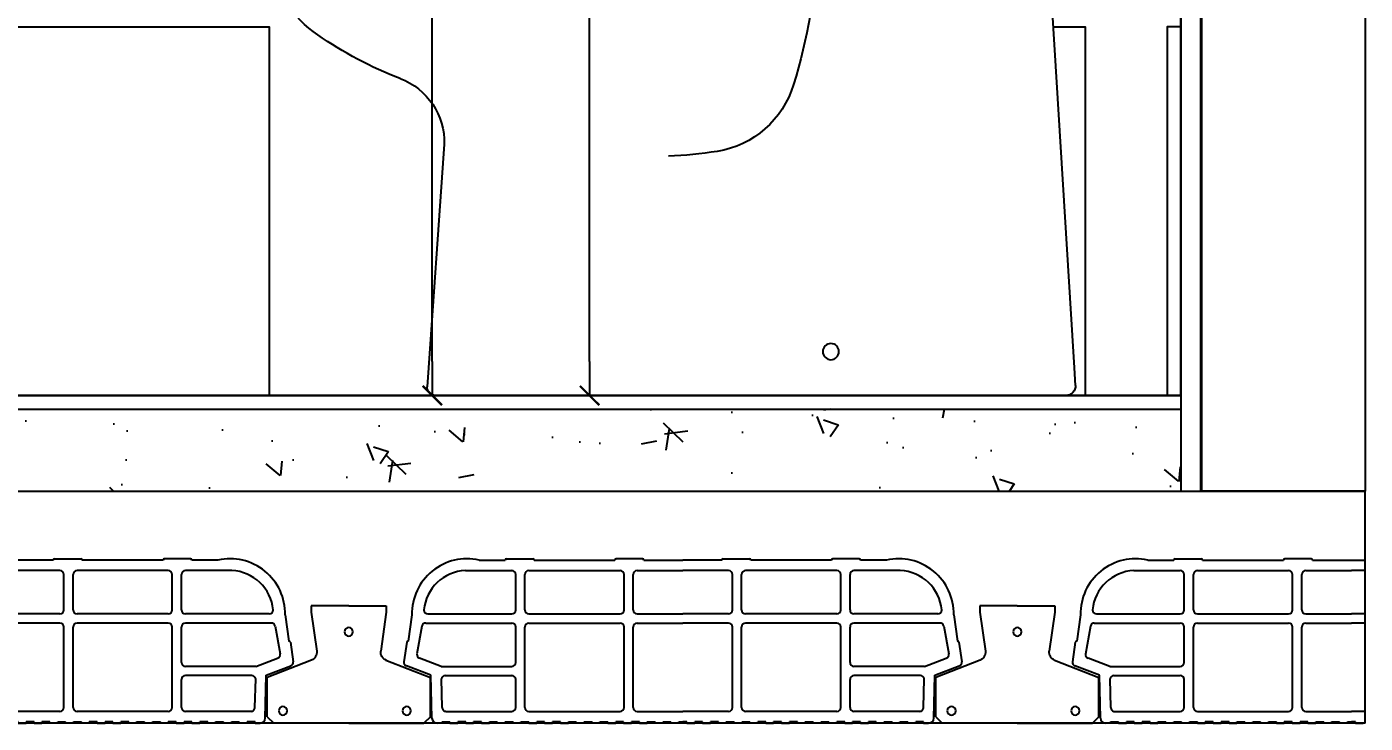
# Model space of a CAD drawing. Header units: metres. Extents: x 198 to 412, y -54 to 17.
# Drawn here: x 257.197 to 258.177, y -8.656 to -8.146 of the extents above; entities that cross this region are included whole.
import ezdxf

# ---------------------------------------------------------------- set-up
doc = ezdxf.new("R2010")
doc.units = ezdxf.units.M
doc.header["$LTSCALE"] = 10
for name, color, linetype in [('02', 2, 'Continuous'), ('1_MUROS', 6, 'Continuous'), ('A-MUROS', 6, 'Continuous'), ('A-PISOS', 1, 'Continuous'), ('A-Revoques', 1, 'Continuous'), ('Corte t', 2, 'Continuous'), ('HT-253', 253, 'Continuous'), ('Losa rap sapito', 251, 'Continuous'), ('piso', 1, 'Continuous'), ('Sanitarios', 2, 'Continuous'), ('TCOTA', 1, 'Continuous'), ('TM-REVEST', 252, 'Continuous'), ('TM-REVOQUE', 2, 'Continuous')]:
    doc.layers.add(name, color=color, linetype=linetype)
doc.styles.add('ARIAL', font='arial.ttf')
doc.dimstyles.new('ST-COTA-25', dxfattribs={"dimscale": 0.25, "dimtxt": 0.18, "dimasz": 0.1, "dimexe": 0.18, "dimexo": 0.0625, "dimgap": 0.09, "dimtad": 1, "dimzin": 4, "dimdsep": 46, "dimtxsty": 'ARIAL', "dimblk1": 'COTA_N', "dimblk2": 'COTA_N', "dimsah": 1, "dimcen": 0.09, "dimclrd": 8, "dimclre": 8, "dimclrt": 1, "dimadec": 0, "dimazin": 0, "dimtfac": 1, "dimtix": 1, "dimtmove": 0, "dimatfit": 3, "dimldrblk": 'COTA_N', "dimfxl": 0.18, "dimtolj": 1, "dimtzin": 0, "dimarcsym": 0})

# ---------------------------------------------------------------- blocks, each defined once
blk = doc.blocks.new('A$C50213B16')
for p, q in [((-73.99, 715, 0), (-74.11, 695.24)), ((76.48, 715), (-73.99, 715, 0)), ((76.48, 715), (71.23, 398.75)), ((-74.11, 396.53), (-74.11, 695.24)), ((76.12, 685.12), (76.12, 685.09)), ((563.78, 380), (-63.99, 380)), ((52.24, 380.1), (-57.69, 380.1)), ((279.55, 330), (-71.52, 330)), ((586.01, 320), (306.01, 320)), ((-6.2, 20.37), (10.63, 295.52)), ((455.14, 184), (467.56, 6.42)), ((461.57, 0), (0, 0))]:
    blk.add_line(p, q)
at = {"ltscale": 0.165352}
blk.add_line((-73.99, 370), (-73.99, 336.93), dxfattribs=at)
at = {"ltscale": 0.224859}
blk.add_line((586.1, 324.53), (577.52, 368.67), dxfattribs=at)
at = {"ltscale": 0.331632}
blk.add_line((-1.69, 312.08), (-66.27, 327.19), dxfattribs=at)
at = {"ltscale": 0.023054}
blk.add_line((586.98, 320), (586.1, 324.53), dxfattribs=at)
at = {"ltscale": 0.004861}
blk.add_line((586.98, 320), (586.01, 320), dxfattribs=at)
at = {"ltscale": 0.064816}
blk.add_line((-6.99, 7.43), (-6.2, 20.37), dxfattribs=at)
blk.add_circle((172.08, 32.12), 5.91)
for centre, radius, start, end in [((-57.69, 396.53), 16.43, 180, 270), ((52.24, 399.1), 19, 270, 358.93297), ((-63.99, 370), 10, 90, 180), ((563.78, 366), 14, 11, 90), ((-63.99, 336.93), 10, 180, 256.82683), ((630.14, 357.94), 450, 183.55964, 196.83421), ((299.97, 419.82), 100, 243.91939, 273.46075), ((279.55, 290), 40, 48.59038, 90), ((568.43, 321.09), 18, 342.32977, 11), ((490.3, 345.98), 100, 305.04703, 342.32977), ((-5.34, 296.5), 16, 356.5, 76.82683), ((389.81, 489.25), 275, 290.78227, 305.04703), ((266.42, 247.89), 70, 196.83421, 260.86716), ((505.12, 185.4), 50, 110.78227, 181.6005), ((302.93, 474.97), 300, 260.86716, 267.71564), ((0, 7), 7, 176.5, 270), ((461.57, 6), 6, 270, 4)]:
    blk.add_arc(centre, radius, start, end)
blk = doc.blocks.new('VIGUETA NUEVA')
at = {"layer": '02'}
for p, q in [((852.3054, 1549.6661), (852.2767, 1549.6661)), ((852.2767, 1549.6661), (852.2767, 1549.6611)), ((852.3054, 1549.6661), (852.3342, 1549.6661)), ((852.3342, 1549.6661), (852.3342, 1549.6611)), ((852.2767, 1549.6611), (852.2809, 1549.6312)), ((852.3342, 1549.6611), (852.3299, 1549.6312)), ((852.2769, 1549.6243), (852.2429, 1549.6111)), ((852.3339, 1549.6243), (852.3679, 1549.6111)), ((852.2429, 1549.5811), (852.2429, 1549.6111)), ((852.3679, 1549.5811), (852.3679, 1549.6111)), ((852.2429, 1549.5811), (852.2479, 1549.5761)), ((852.3054, 1549.5761), (852.2479, 1549.5761)), ((852.3054, 1549.5761), (852.3629, 1549.5761)), ((852.3679, 1549.5811), (852.3629, 1549.5761))]:
    blk.add_line(p, q, dxfattribs=at)
for centre, start, end in [((852.2739, 1549.6307), 294.8533, 4.4381), ((852.3369, 1549.6307), 175.5619, 245.1467)]:
    blk.add_arc(centre, 0.00704, start, end, dxfattribs=at)
blk = doc.blocks.new('VIGUETA NUEVA1')
at = {"layer": 'piso'}
for centre in [(0, -0.02), (-0.0444, -0.0805), (0.0504, -0.0805)]:
    blk.add_circle(centre, 0.00324, dxfattribs=at)
at = {"layer": '1_MUROS'}
blk.add_blockref('VIGUETA NUEVA', (-852.3054, -1549.6661), dxfattribs=at)
blk = doc.blocks.new('Losa rap zapito')
at = {"layer": 'Losa rap sapito'}
for p, q in [((283.78128, -291.76415), (283.80028, -291.76415)), ((283.80125, -291.76318), (283.82052, -291.76318)), ((283.82148, -291.76415), (283.88058, -291.76415)), ((283.90082, -291.76318), (283.88155, -291.76318)), ((283.90178, -291.76415), (283.93037, -291.76415)), ((283.95896, -291.76415), (283.93037, -291.76415)), ((283.95992, -291.76318), (283.97919, -291.76318)), ((284.03926, -291.76415), (283.98015, -291.76415)), ((284.05949, -291.76318), (284.04022, -291.76318)), ((284.07946, -291.76415), (284.06045, -291.76415)), ((283.77115, -291.77185), (283.8051, -291.77185)), ((283.80799, -291.80064), (283.80799, -291.77475)), ((283.81474, -291.80064), (283.81474, -291.77475)), ((283.81763, -291.77185), (283.88444, -291.77185)), ((283.88733, -291.80064), (283.88733, -291.77475)), ((283.89407, -291.80064), (283.89407, -291.77475)), ((283.89696, -291.77185), (283.93037, -291.77185)), ((283.96378, -291.77185), (283.93037, -291.77185)), ((283.96667, -291.80064), (283.96667, -291.77475)), ((283.97341, -291.80064), (283.97341, -291.77475)), ((284.04311, -291.77185), (283.9763, -291.77185)), ((284.046, -291.80064), (284.046, -291.77475)), ((284.05275, -291.80064), (284.05275, -291.77475)), ((284.08959, -291.77185), (284.05564, -291.77185)), ((283.73204, -291.80424), (283.72929, -291.82346)), ((283.74372, -291.80353), (283.8051, -291.80353)), ((283.81763, -291.80353), (283.88444, -291.80353)), ((283.89696, -291.80353), (283.93037, -291.80353)), ((283.96378, -291.80353), (283.93037, -291.80353)), ((284.04311, -291.80353), (283.9763, -291.80353)), ((284.11702, -291.80353), (284.05564, -291.80353)), ((284.1287, -291.80424), (284.13145, -291.82346)), ((283.73936, -291.81243), (283.73573, -291.83291)), ((283.74215, -291.81027), (283.8051, -291.81027)), ((283.75342, -291.81027), (283.8051, -291.81027)), ((283.80799, -291.83908), (283.80799, -291.81316)), ((283.81474, -291.87205), (283.81474, -291.81316)), ((283.81763, -291.81027), (283.88444, -291.81027)), ((283.88733, -291.87205), (283.88733, -291.81316)), ((283.89407, -291.87205), (283.89407, -291.81316)), ((283.89696, -291.81027), (283.93037, -291.81027)), ((283.96378, -291.81027), (283.93037, -291.81027)), ((283.96667, -291.87205), (283.96667, -291.81316)), ((283.97341, -291.87205), (283.97341, -291.81316)), ((284.04311, -291.81027), (283.9763, -291.81027)), ((284.046, -291.87205), (284.046, -291.81316)), ((284.05275, -291.83908), (284.05275, -291.81316)), ((284.11859, -291.81027), (284.05564, -291.81027)), ((284.10732, -291.81027), (284.05564, -291.81027)), ((284.12138, -291.81243), (284.12501, -291.83291)), ((283.7282, -291.82428), (283.72616, -291.83858)), ((284.13254, -291.82428), (284.13458, -291.83858)), ((283.75342, -291.84197), (283.73757, -291.83603)), ((284.10732, -291.84197), (284.12317, -291.83603)), ((283.74587, -291.8484), (283.728, -291.8417)), ((283.74664, -291.87988), (283.74587, -291.8484)), ((283.75342, -291.84197), (283.8051, -291.84197)), ((283.75648, -291.84871), (283.8051, -291.84871)), ((284.10732, -291.84197), (284.05564, -291.84197)), ((284.10426, -291.84871), (284.05564, -291.84871)), ((284.11409, -291.87988), (284.11487, -291.8484)), ((284.11487, -291.8484), (284.13273, -291.8417)), ((283.75416, -291.87212), (283.75364, -291.85103)), ((283.80799, -291.87205), (283.80799, -291.8516)), ((284.05275, -291.87205), (284.05275, -291.8516)), ((284.10658, -291.87212), (284.10709, -291.85103)), ((283.75705, -291.87494), (283.8051, -291.87494)), ((283.81763, -291.87494), (283.88444, -291.87494)), ((283.89696, -291.87494), (283.93037, -291.87494)), ((283.96378, -291.87494), (283.93037, -291.87494)), ((284.04311, -291.87494), (283.9763, -291.87494)), ((284.10369, -291.87494), (284.05564, -291.87494)), ((283.75407, -291.88361), (283.75041, -291.88361)), ((283.75407, -291.88361), (283.75157, -291.88361)), ((283.75407, -291.88361), (283.75157, -291.88361)), ((283.75407, -291.88361), (283.75407, -291.88265)), ((283.75407, -291.88265), (283.75984, -291.88265)), ((283.75984, -291.88361), (283.75984, -291.88265)), ((283.75984, -291.88361), (283.76562, -291.88361)), ((283.7714, -291.88265), (283.76562, -291.88265)), ((283.76562, -291.88361), (283.76562, -291.88265)), ((283.7714, -291.88361), (283.7714, -291.88265)), ((283.7714, -291.88361), (283.77718, -291.88361)), ((283.77718, -291.88361), (283.77718, -291.88265)), ((283.78296, -291.88265), (283.77718, -291.88265)), ((283.78296, -291.88361), (283.78296, -291.88265)), ((283.78296, -291.88361), (283.78874, -291.88361)), ((283.78874, -291.88361), (283.78874, -291.88265)), ((283.78874, -291.88265), (283.79452, -291.88265)), ((283.79452, -291.88361), (283.79452, -291.88265)), ((283.8003, -291.88361), (283.79452, -291.88361)), ((283.8003, -291.88265), (283.80608, -291.88265)), ((283.8003, -291.88361), (283.8003, -291.88265)), ((283.80608, -291.88361), (283.80608, -291.88265)), ((283.81186, -291.88361), (283.80608, -291.88361)), ((283.81186, -291.88265), (283.81765, -291.88265)), ((283.81186, -291.88361), (283.81186, -291.88265)), ((283.81186, -291.88265), (283.81765, -291.88265)), ((283.81765, -291.88361), (283.81765, -291.88265)), ((283.81765, -291.88361), (283.82343, -291.88361)), ((283.82921, -291.88265), (283.82343, -291.88265)), ((283.82343, -291.88361), (283.82343, -291.88265)), ((283.82921, -291.88361), (283.82921, -291.88265)), ((283.82921, -291.88361), (283.83499, -291.88361)), ((283.83499, -291.88361), (283.83499, -291.88265)), ((283.84077, -291.88265), (283.83499, -291.88265)), ((283.84077, -291.88361), (283.84077, -291.88265)), ((283.84077, -291.88361), (283.84655, -291.88361)), ((283.84655, -291.88361), (283.84655, -291.88265)), ((283.84655, -291.88265), (283.85233, -291.88265)), ((283.85233, -291.88361), (283.85233, -291.88265)), ((283.85811, -291.88361), (283.85233, -291.88361)), ((283.85811, -291.88265), (283.86389, -291.88265)), ((283.85811, -291.88361), (283.85811, -291.88265)), ((283.86389, -291.88361), (283.86389, -291.88265)), ((283.86967, -291.88361), (283.86389, -291.88361)), ((283.86967, -291.88265), (283.87545, -291.88265)), ((283.86967, -291.88361), (283.86967, -291.88265)), ((283.86967, -291.88265), (283.87545, -291.88265)), ((283.87545, -291.88361), (283.87545, -291.88265)), ((283.87545, -291.88361), (283.88123, -291.88361)), ((283.88701, -291.88265), (283.88123, -291.88265)), ((283.88123, -291.88361), (283.88123, -291.88265)), ((283.88701, -291.88361), (283.88701, -291.88265)), ((283.88701, -291.88361), (283.89279, -291.88361)), ((283.89279, -291.88361), (283.89279, -291.88265)), ((283.89858, -291.88265), (283.89279, -291.88265)), ((283.89858, -291.88361), (283.89858, -291.88265)), ((283.89858, -291.88361), (283.90436, -291.88361)), ((283.90436, -291.88361), (283.90436, -291.88265)), ((283.90436, -291.88265), (283.91014, -291.88265)), ((283.91014, -291.88361), (283.91014, -291.88265)), ((283.91592, -291.88361), (283.91014, -291.88361)), ((283.91592, -291.88265), (283.9217, -291.88265)), ((283.91592, -291.88361), (283.91592, -291.88265)), ((283.9217, -291.88361), (283.9217, -291.88265)), ((283.92748, -291.88361), (283.9217, -291.88361)), ((283.92748, -291.88361), (283.92748, -291.88265)), ((283.92748, -291.88265), (283.93037, -291.88265)), ((283.93326, -291.88265), (283.93037, -291.88265)), ((283.93326, -291.88361), (283.93326, -291.88265)), ((283.93326, -291.88361), (283.93904, -291.88361)), ((283.94482, -291.88265), (283.93904, -291.88265)), ((283.93904, -291.88361), (283.93904, -291.88265)), ((283.94482, -291.88361), (283.94482, -291.88265)), ((283.94482, -291.88361), (283.9506, -291.88361)), ((283.9506, -291.88361), (283.9506, -291.88265)), ((283.95638, -291.88265), (283.9506, -291.88265)), ((283.95638, -291.88361), (283.95638, -291.88265)), ((283.96216, -291.88361), (283.95638, -291.88361)), ((283.96216, -291.88361), (283.96216, -291.88265)), ((283.96216, -291.88265), (283.96794, -291.88265)), ((283.96794, -291.88361), (283.96794, -291.88265)), ((283.97372, -291.88361), (283.96794, -291.88361)), ((283.97372, -291.88265), (283.9795, -291.88265)), ((283.97372, -291.88361), (283.97372, -291.88265)), ((283.9795, -291.88361), (283.9795, -291.88265)), ((283.98529, -291.88361), (283.9795, -291.88361)), ((283.99107, -291.88265), (283.98529, -291.88265)), ((283.98529, -291.88361), (283.98529, -291.88265)), ((283.99107, -291.88265), (283.98529, -291.88265)), ((283.99107, -291.88361), (283.99107, -291.88265)), ((283.99107, -291.88361), (283.99685, -291.88361)), ((284.00263, -291.88265), (283.99685, -291.88265)), ((283.99685, -291.88361), (283.99685, -291.88265)), ((284.00263, -291.88361), (284.00263, -291.88265)), ((284.00263, -291.88361), (284.00841, -291.88361)), ((284.00841, -291.88361), (284.00841, -291.88265)), ((284.01419, -291.88265), (284.00841, -291.88265)), ((284.01419, -291.88361), (284.01419, -291.88265)), ((284.01997, -291.88361), (284.01419, -291.88361)), ((284.01997, -291.88361), (284.01997, -291.88265)), ((284.01997, -291.88265), (284.02575, -291.88265)), ((284.02575, -291.88361), (284.02575, -291.88265)), ((284.03153, -291.88361), (284.02575, -291.88361)), ((284.03153, -291.88265), (284.03731, -291.88265)), ((284.03153, -291.88361), (284.03153, -291.88265)), ((284.03731, -291.88361), (284.03731, -291.88265)), ((284.04309, -291.88361), (284.03731, -291.88361)), ((284.04887, -291.88265), (284.04309, -291.88265)), ((284.04309, -291.88361), (284.04309, -291.88265)), ((284.04887, -291.88265), (284.04309, -291.88265)), ((284.04887, -291.88361), (284.04887, -291.88265)), ((284.04887, -291.88361), (284.05465, -291.88361)), ((284.06043, -291.88265), (284.05465, -291.88265)), ((284.05465, -291.88361), (284.05465, -291.88265)), ((284.06043, -291.88361), (284.06043, -291.88265)), ((284.06043, -291.88361), (284.06622, -291.88361)), ((284.06622, -291.88361), (284.06622, -291.88265)), ((284.072, -291.88265), (284.06622, -291.88265)), ((284.072, -291.88361), (284.072, -291.88265)), ((284.07778, -291.88361), (284.072, -291.88361)), ((284.07778, -291.88361), (284.07778, -291.88265)), ((284.07778, -291.88265), (284.08356, -291.88265)), ((284.08356, -291.88361), (284.08356, -291.88265)), ((284.08934, -291.88361), (284.08356, -291.88361)), ((284.08934, -291.88265), (284.09512, -291.88265)), ((284.08934, -291.88361), (284.08934, -291.88265)), ((284.09512, -291.88361), (284.09512, -291.88265)), ((284.1009, -291.88361), (284.09512, -291.88361)), ((284.1009, -291.88361), (284.1009, -291.88265)), ((284.10667, -291.88265), (284.1009, -291.88265)), ((284.10667, -291.88361), (284.10667, -291.88265)), ((284.10667, -291.88361), (284.10917, -291.88361)), ((284.10667, -291.88361), (284.10917, -291.88361)), ((284.10667, -291.88361), (284.11032, -291.88361))]:
    blk.add_line(p, q, dxfattribs=at)
for centre, radius, start, end in [((283.7724, -291.80353), 0.04037, 77.29711, 181.01352), ((283.80125, -291.76415), 0.000963, 90, 180), ((283.82052, -291.76415), 0.000963, 0, 90), ((283.88155, -291.76415), 0.000963, 90, 180), ((283.90082, -291.76415), 0.000963, 0, 90), ((283.95992, -291.76415), 0.000963, 90, 180), ((283.97919, -291.76415), 0.000963, 0, 90), ((284.04022, -291.76415), 0.000963, 90, 180), ((284.05949, -291.76415), 0.000963, 0, 90), ((284.08834, -291.80353), 0.04037, 358.98648, 102.70289), ((283.7724, -291.80353), 0.0317, 92.25899, 174.7894), ((283.8051, -291.77475), 0.00289, 0, 90), ((283.81763, -291.77475), 0.00289, 90, 180), ((283.88444, -291.77475), 0.00289, 0, 90), ((283.89696, -291.77475), 0.00289, 90, 180), ((283.96378, -291.77475), 0.00289, 0, 90), ((283.9763, -291.77475), 0.00289, 90, 180), ((284.04311, -291.77475), 0.00289, 0, 90), ((284.05564, -291.77475), 0.00289, 90, 180), ((284.08834, -291.80353), 0.0317, 5.2106, 87.74101), ((283.74372, -291.80064), 0.00289, 180.23159, 270), ((283.8051, -291.80064), 0.00289, 270, 0), ((283.81763, -291.80064), 0.00289, 180, 270), ((283.88444, -291.80064), 0.00289, 270, 0), ((283.89696, -291.80064), 0.00289, 180, 270), ((283.96378, -291.80064), 0.00289, 270, 0), ((283.9763, -291.80064), 0.00289, 180, 270), ((284.04311, -291.80064), 0.00289, 270, 0), ((284.05564, -291.80064), 0.00289, 180, 270), ((284.11702, -291.80064), 0.00289, 270, 359.76841), ((283.74215, -291.81316), 0.00289, 90, 165.25928), ((283.8051, -291.81316), 0.00289, 0, 90), ((283.81763, -291.81316), 0.00289, 90, 180), ((283.88444, -291.81316), 0.00289, 0, 90), ((283.89696, -291.81316), 0.00289, 90, 180), ((283.96378, -291.81316), 0.00289, 0, 90), ((283.9763, -291.81316), 0.00289, 90, 180), ((284.04311, -291.81316), 0.00289, 0, 90), ((284.05564, -291.81316), 0.00289, 90, 180), ((284.11859, -291.81316), 0.00289, 14.74072, 90), ((283.72915, -291.82442), 0.000963, 81.8699, 171.8699), ((284.13158, -291.82442), 0.000963, 8.1301, 98.1301), ((283.72902, -291.83899), 0.00289, 171.8699, 249.44395), ((283.73859, -291.83332), 0.00289, 171.8699, 249.44395), ((283.8051, -291.83908), 0.00289, 270, 0), ((284.05564, -291.83908), 0.00289, 180, 270), ((284.12215, -291.83332), 0.00289, 290.55605, 8.1301), ((284.13172, -291.83899), 0.00289, 290.55605, 8.1301), ((283.75648, -291.8516), 0.00289, 90, 168.59471), ((283.8051, -291.8516), 0.00289, 0, 90), ((284.05564, -291.8516), 0.00289, 90, 180), ((284.10426, -291.8516), 0.00289, 11.40529, 90), ((283.75705, -291.87205), 0.00289, 180, 271.41002), ((283.8051, -291.87205), 0.00289, 270, 0), ((283.81763, -291.87205), 0.00289, 180, 270), ((283.88444, -291.87205), 0.00289, 270, 0), ((283.89696, -291.87205), 0.00289, 180, 270), ((283.96378, -291.87205), 0.00289, 270, 0), ((283.9763, -291.87205), 0.00289, 180, 270), ((284.04311, -291.87205), 0.00289, 270, 0), ((284.05564, -291.87205), 0.00289, 180, 270), ((284.10369, -291.87205), 0.00289, 268.58998, 0), ((283.75054, -291.87971), 0.0039, 182.47992, 268.12475), ((284.1102, -291.87971), 0.0039, 271.87525, 357.52008)]:
    blk.add_arc(centre, radius, start, end, dxfattribs=at)
blk = doc.blocks.new('COTA_N')
for p, q in [((0, 0.5), (0, -0.5)), ((-1, 0), (0, 0))]:
    blk.add_line(p, q)
at = {"color": 3, "const_width": 0.065}
blk.add_lwpolyline([(0.141, 0.141), (0.283, 0.283), (0, 0), (-0.141, -0.141), (-0.283, -0.283)], dxfattribs=at)
blk = doc.blocks.new('*D317')
at = {"layer": 'Defpoints', "color": 0, "transparency": 16777216}
for p in [(257.58473, -6.01626), (257.60901, -6.01626), (257.58473, -8.41626)]:
    blk.add_point(p, dxfattribs=at)
at = {"layer": 'TCOTA', "color": 8, "lineweight": -2, "transparency": 16777216}
for p, q in [((257.60036, -6.01626), (257.65401, -6.01626)), ((257.60901, -8.39126), (257.60901, -6.04126)), ((257.60036, -8.41626), (257.65401, -8.41626))]:
    blk.add_line(p, q, dxfattribs=at)
at = {"layer": 'TCOTA', "color": 8, "lineweight": -2, "transparency": 16777216, "xscale": 0.025, "yscale": 0.025, "zscale": 0.025}
for p, rotation in [((257.60901, -6.01626), 90), ((257.60901, -8.41626), 270)]:
    blk.add_blockref('COTA_N', p, dxfattribs=dict(at, rotation=rotation))
at = {"layer": 'TCOTA', "color": 2, "transparency": 16777216, "insert": (257.56353, -7.21626), "char_height": 0.045, "attachment_point": 5, "rotation": 90, "style": 'ARIAL'}
blk.add_mtext('\\A1;2.40', dxfattribs=at)
blk = doc.blocks.new('*D301')
at = {"layer": 'Defpoints', "color": 0, "transparency": 16777216}
for p in [(257.49385, -7.51626), (257.49385, -7.51626), (257.54102, -8.41626)]:
    blk.add_point(p, dxfattribs=at)
at = {"layer": 'TCOTA', "color": 8, "lineweight": -2, "transparency": 16777216}
for p, q in [((257.50947, -7.51626), (257.53885, -7.51626)), ((257.49385, -8.39126), (257.49385, -7.54126)), ((257.5254, -8.41626), (257.44885, -8.41626))]:
    blk.add_line(p, q, dxfattribs=at)
at = {"layer": 'TCOTA', "color": 8, "lineweight": -2, "transparency": 16777216, "xscale": 0.025, "yscale": 0.025, "zscale": 0.025}
for p, rotation in [((257.49385, -7.51626), 90), ((257.49385, -8.41626), 270)]:
    blk.add_blockref('COTA_N', p, dxfattribs=dict(at, rotation=rotation))
at = {"layer": 'TCOTA', "color": 1, "transparency": 16777216, "insert": (257.44837, -7.96626), "char_height": 0.045, "attachment_point": 5, "rotation": 90, "style": 'ARIAL'}
blk.add_mtext('\\A1;.90', dxfattribs=at)

msp = doc.modelspace()

# ---------------------------------------------------------------- hatches: boundary and pattern name
at = {"layer": 'HT-253'}
h = msp.add_hatch(dxfattribs=at)
h.set_pattern_fill('AR-CONC', color=256, scale=0.0007, angle=90)
h.set_pattern_definition([(140, (-286.13939, -11779.68318), (0.0111573599, 0.1275292683), [0.013335, -0.146685]), (85, (-286.13939, -11779.68318), (-0.1337397917, -0.024670395), [0.010668, -0.1173484089]), (190.4514447, (-286.13846, -11779.67255), (-0.1225824263, 0.102858873), [0.0113330062, -0.1246631712]), (136.1842, (-286.17495, -11779.68318), (0.0294296296, 0.1897553286), [0.0200025, -0.2200275]), (186.6355576, (-286.1725, -11779.66736), (-0.1731982872, 0.1661828938), [0.0169995162, -0.1869949257]), (81.1841512, (-286.17495, -11779.68318), (-0.1731982872, 0.166182894), [0.016001977, -0.1760218123]), (111, (-286.16606, -11779.6654), (0.0715856387, 0.1061300739), [0.013335, -0.146685]), (56, (-286.16606, -11779.6654), (-0.1289315763, 0.0432614198), [0.010668, -0.117348]), (161.451445, (-286.16009, -11779.65655), (-0.0573459382, 0.1493914935), [0.0113330062, -0.1246629563]), (127.5, (-286.13939, -11779.683176), (-0.05918852721, 0.00216202228), [0, -0.1159256, 0, -0.119126, 0, -0.1177925]), (97.5, (-286.13939, -11779.683176), (-0.07012640237, 0.04677376376), [0, -0.0679196, 0, -0.1132586, 0, -0.0448945]), (57.5, (-286.13939, -11779.722825), (0.0040101208, 0.09491341662), [0, -0.04445, 0, -0.138684, 0, -0.184023]), (47.5, (-286.13939, -11779.740605), (-0.0177985437, 0.10369042697), [0, -0.057785, 0, -0.0921004, 0, -0.130683])])
h.paths.add_polyline_path([(258.04185, -8.42626), (256.17713, -8.42626), (256.17713, -8.44626), (256.17713, -8.45626), (255.36214, -8.45626), (255.36214, -8.48626), (256.68352, -8.48626), (256.88352, -8.48626), (258.04185, -8.48626)])

# ---------------------------------------------------------------- linework, layer by layer
at = {"color": 2}
msp.add_line((258.04186, -8.41626), (256.21713, -8.41626), dxfattribs=at)
at = {"color": 5}
for p, q in [((256.88352, -8.48626), (258.17684, -8.48626)), ((258.17684, -8.65626), (258.17684, -8.48626)), ((258.17684, -8.65626), (256.88352, -8.65626))]:
    msp.add_line(p, q, dxfattribs=at)
at = {"layer": 'A-MUROS'}
msp.add_line((258.05686, -5.08626), (258.05686, -8.48626), dxfattribs=at)
msp.add_lwpolyline([(258.05656, -8.48626), (258.05656, -5.08626), (258.17684, -5.08626), (258.17684, -8.48626), (258.05656, -8.48626)], close=True, dxfattribs=at)
at = {"layer": 'A-PISOS'}
for points in [[(255.36214, -8.44626), (256.21713, -8.44626), (256.21713, -8.41626), (258.04186, -8.41626)], [(255.36214, -8.45626), (256.21713, -8.45626), (256.21713, -8.42626), (258.04185, -8.42626)]]:
    msp.add_lwpolyline(points, dxfattribs=at)
at = {"layer": 'A-Revoques'}
msp.add_line((258.04185, -5.08626), (258.04185, -8.48626), dxfattribs=at)
at = {"layer": 'Losa rap sapito'}
for p, q in [((258.01763, -8.53679), (258.03664, -8.53679)), ((258.0376, -8.53583), (258.05687, -8.53583)), ((258.05783, -8.53679), (258.11694, -8.53679)), ((258.13717, -8.53583), (258.1179, -8.53583)), ((258.13813, -8.53679), (258.17684, -8.53679)), ((258.0075, -8.5445), (258.04146, -8.5445)), ((258.04435, -8.57328), (258.04435, -8.54739)), ((258.05109, -8.57328), (258.05109, -8.54739)), ((258.05398, -8.5445), (258.12079, -8.5445)), ((258.12368, -8.57328), (258.12368, -8.54739)), ((258.13043, -8.57328), (258.13043, -8.54739)), ((258.13332, -8.5445), (258.16672, -8.5445)), ((258.17684, -8.5445), (258.16672, -8.5445)), ((257.96839, -8.57689), (257.96565, -8.59611)), ((257.97851, -8.58292), (258.04146, -8.58292)), ((257.98008, -8.57617), (258.04146, -8.57617)), ((257.98977, -8.58292), (258.04146, -8.58292)), ((258.05398, -8.57617), (258.12079, -8.57617)), ((258.05398, -8.58292), (258.12079, -8.58292)), ((258.13332, -8.57617), (258.16672, -8.57617)), ((258.13332, -8.58292), (258.16672, -8.58292)), ((258.17684, -8.57617), (258.16672, -8.57617)), ((258.17684, -8.58292), (258.16672, -8.58292)), ((257.97571, -8.58507), (257.97208, -8.60556)), ((258.04435, -8.61172), (258.04435, -8.58581)), ((258.05109, -8.6447), (258.05109, -8.58581)), ((258.12368, -8.6447), (258.12368, -8.58581)), ((258.13043, -8.6447), (258.13043, -8.58581)), ((257.96456, -8.59692), (257.96251, -8.61123)), ((257.98977, -8.61461), (257.97393, -8.60867)), ((257.98222, -8.62104), (257.96436, -8.61434)), ((257.983, -8.65253), (257.98222, -8.62104)), ((257.98977, -8.61461), (258.04146, -8.61461)), ((257.99283, -8.62136), (258.04146, -8.62136)), ((257.99052, -8.64477), (257.99, -8.62368)), ((258.04435, -8.6447), (258.04435, -8.62425)), ((257.99341, -8.64759), (258.04146, -8.64759)), ((258.05398, -8.64759), (258.12079, -8.64759)), ((258.13332, -8.64759), (258.16672, -8.64759)), ((258.17684, -8.64759), (258.16672, -8.64759)), ((257.99042, -8.65626), (257.98677, -8.65626)), ((257.99042, -8.65626), (257.98793, -8.65626)), ((257.99042, -8.65626), (257.98793, -8.65626)), ((257.99042, -8.65626), (257.99042, -8.6553)), ((257.99042, -8.6553), (257.99619, -8.6553)), ((257.99619, -8.65626), (257.99619, -8.6553)), ((257.99619, -8.65626), (258.00197, -8.65626)), ((258.00775, -8.6553), (258.00197, -8.6553)), ((258.00197, -8.65626), (258.00197, -8.6553)), ((258.00775, -8.65626), (258.00775, -8.6553)), ((258.00775, -8.65626), (258.01354, -8.65626)), ((258.01354, -8.65626), (258.01354, -8.6553)), ((258.01932, -8.6553), (258.01354, -8.6553)), ((258.01932, -8.65626), (258.01932, -8.6553)), ((258.01932, -8.65626), (258.0251, -8.65626)), ((258.0251, -8.65626), (258.0251, -8.6553)), ((258.0251, -8.6553), (258.03088, -8.6553)), ((258.03088, -8.65626), (258.03088, -8.6553)), ((258.03666, -8.65626), (258.03088, -8.65626)), ((258.03666, -8.6553), (258.04244, -8.6553)), ((258.03666, -8.65626), (258.03666, -8.6553)), ((258.04244, -8.65626), (258.04244, -8.6553)), ((258.04822, -8.65626), (258.04244, -8.65626)), ((258.04822, -8.6553), (258.054, -8.6553)), ((258.04822, -8.65626), (258.04822, -8.6553)), ((258.04822, -8.6553), (258.054, -8.6553)), ((258.054, -8.65626), (258.054, -8.6553)), ((258.054, -8.65626), (258.05978, -8.65626)), ((258.06556, -8.6553), (258.05978, -8.6553)), ((258.05978, -8.65626), (258.05978, -8.6553)), ((258.06556, -8.65626), (258.06556, -8.6553)), ((258.06556, -8.65626), (258.07134, -8.65626)), ((258.07134, -8.65626), (258.07134, -8.6553)), ((258.07712, -8.6553), (258.07134, -8.6553)), ((258.07712, -8.65626), (258.07712, -8.6553)), ((258.07712, -8.65626), (258.0829, -8.65626)), ((258.0829, -8.65626), (258.0829, -8.6553)), ((258.0829, -8.6553), (258.08868, -8.6553)), ((258.08868, -8.65626), (258.08868, -8.6553)), ((258.09446, -8.65626), (258.08868, -8.65626)), ((258.09446, -8.6553), (258.10025, -8.6553)), ((258.09446, -8.65626), (258.09446, -8.6553)), ((258.10025, -8.65626), (258.10025, -8.6553)), ((258.10603, -8.65626), (258.10025, -8.65626)), ((258.10603, -8.6553), (258.11181, -8.6553)), ((258.10603, -8.65626), (258.10603, -8.6553)), ((258.10603, -8.6553), (258.11181, -8.6553)), ((258.11181, -8.65626), (258.11181, -8.6553)), ((258.11181, -8.65626), (258.11759, -8.65626)), ((258.12337, -8.6553), (258.11759, -8.6553)), ((258.11759, -8.65626), (258.11759, -8.6553)), ((258.12337, -8.65626), (258.12337, -8.6553)), ((258.12337, -8.65626), (258.12915, -8.65626)), ((258.12915, -8.65626), (258.12915, -8.6553)), ((258.13493, -8.6553), (258.12915, -8.6553)), ((258.13493, -8.65626), (258.13493, -8.6553)), ((258.13493, -8.65626), (258.14071, -8.65626)), ((258.14071, -8.65626), (258.14071, -8.6553)), ((258.14071, -8.6553), (258.14649, -8.6553)), ((258.14649, -8.65626), (258.14649, -8.6553)), ((258.15227, -8.65626), (258.14649, -8.65626)), ((258.15227, -8.6553), (258.15805, -8.6553)), ((258.15227, -8.65626), (258.15227, -8.6553)), ((258.15805, -8.65626), (258.15805, -8.6553)), ((258.16383, -8.65626), (258.15805, -8.65626)), ((258.16383, -8.65626), (258.16383, -8.6553)), ((258.16383, -8.6553), (258.16672, -8.6553)), ((258.16961, -8.6553), (258.16672, -8.6553)), ((258.16961, -8.65626), (258.16961, -8.6553)), ((258.16961, -8.65626), (258.17539, -8.65626))]:
    msp.add_line(p, q, dxfattribs=at)
for centre, radius, start, end in [((258.00875, -8.57617), 0.04037, 77.29711, 181.01352), ((258.0376, -8.53679), 0.000963, 90, 180), ((258.05687, -8.53679), 0.000963, 0, 90), ((258.1179, -8.53679), 0.000963, 90, 180), ((258.13717, -8.53679), 0.000963, 0, 90), ((258.00875, -8.57617), 0.0317, 92.25899, 174.7894), ((258.04146, -8.54739), 0.00289, 0, 90), ((258.05398, -8.54739), 0.00289, 90, 180), ((258.12079, -8.54739), 0.00289, 0, 90), ((258.13332, -8.54739), 0.00289, 90, 180), ((257.98008, -8.57328), 0.00289, 180.23159, 270), ((258.04146, -8.57328), 0.00289, 270, 0), ((258.05398, -8.57328), 0.00289, 180, 270), ((258.12079, -8.57328), 0.00289, 270, 0), ((258.13332, -8.57328), 0.00289, 180, 270), ((257.97851, -8.58581), 0.00289, 90, 165.25928), ((258.04146, -8.58581), 0.00289, 0, 90), ((258.05398, -8.58581), 0.00289, 90, 180), ((258.12079, -8.58581), 0.00289, 0, 90), ((258.13332, -8.58581), 0.00289, 90, 180), ((257.96551, -8.59706), 0.000963, 81.8699, 171.8699), ((257.96537, -8.61164), 0.00289, 171.8699, 249.44395), ((257.97494, -8.60596), 0.00289, 171.8699, 249.44395), ((258.04146, -8.61172), 0.00289, 270, 0), ((257.99283, -8.62425), 0.00289, 90, 168.59471), ((258.04146, -8.62425), 0.00289, 0, 90), ((257.99341, -8.6447), 0.00289, 180, 271.41002), ((258.04146, -8.6447), 0.00289, 270, 0), ((258.05398, -8.6447), 0.00289, 180, 270), ((258.12079, -8.6447), 0.00289, 270, 0), ((258.13332, -8.6447), 0.00289, 180, 270), ((257.9869, -8.65236), 0.0039, 182.47992, 268.12475)]:
    msp.add_arc(centre, radius, start, end, dxfattribs=at)
at = {"layer": 'TM-REVEST'}
for points in [[(256.77685, -8.41626), (256.77685, -8.14626), (257.37435, -8.14626), (257.37435, -8.41626), (256.77464, -8.41626)], [(257.94866, -8.14626), (257.97185, -8.14626), (257.97185, -8.41626), (257.37215, -8.41626)]]:
    msp.add_lwpolyline(points, dxfattribs=at)
msp.add_lwpolyline([(258.03185, -8.41626), (258.04185, -8.41626), (258.04185, -8.14626), (258.03185, -8.14626)], close=True, dxfattribs=at)
at = {"layer": 'TM-REVOQUE'}
msp.add_line((258.04186, -8.41626), (258.04186, -5.08626), dxfattribs=at)
msp.add_lwpolyline([(258.04185, -5.08626), (258.04185, -8.44626)], dxfattribs=at)

# ---------------------------------------------------------------- block references
at = {"layer": 'A-MUROS'}
for p in [(-26.74253, 283.22736), (-26.25309, 283.22736)]:
    msp.add_blockref('Losa rap zapito', p, dxfattribs=at)
at = {"layer": 'Corte t', "xscale": -0.9559179682510148, "yscale": 0.9559179682510148, "zscale": 0.9559179682510148}
for p in [(257.43271, -8.57023), (257.92215, -8.57023)]:
    msp.add_blockref('VIGUETA NUEVA1', p, dxfattribs=at)
at = {"layer": 'Sanitarios', "xscale": -0.001, "yscale": 0.001, "zscale": 0.001}
msp.add_blockref('A$C50213B16', (257.95773, -8.41626), dxfattribs=at)

# ---------------------------------------------------------------- dimensions: what is measured, and where the dimension line sits
at = {"layer": 'TCOTA'}
dim = msp.add_linear_dim(base=(257.60901, -6.01626), p1=(257.58473, -8.41626), p2=(257.58473, -6.01626), angle=90, dimstyle='ST-COTA-25', override={"dimclrt": 2}, dxfattribs=at)
dim.commit()
dim.dimension.update_dxf_attribs({"geometry": '*D317', "text_midpoint": (257.56353, -7.21626)})
dim = msp.add_linear_dim(base=(257.49385, -7.51626), p1=(257.54102, -8.41626), p2=(257.49385, -7.51626), angle=90, dimstyle='ST-COTA-25', dxfattribs=at)
dim.commit()
dim.dimension.update_dxf_attribs({"geometry": '*D301', "text_midpoint": (257.44837, -7.96626)})

doc.saveas('drawing.dxf')
